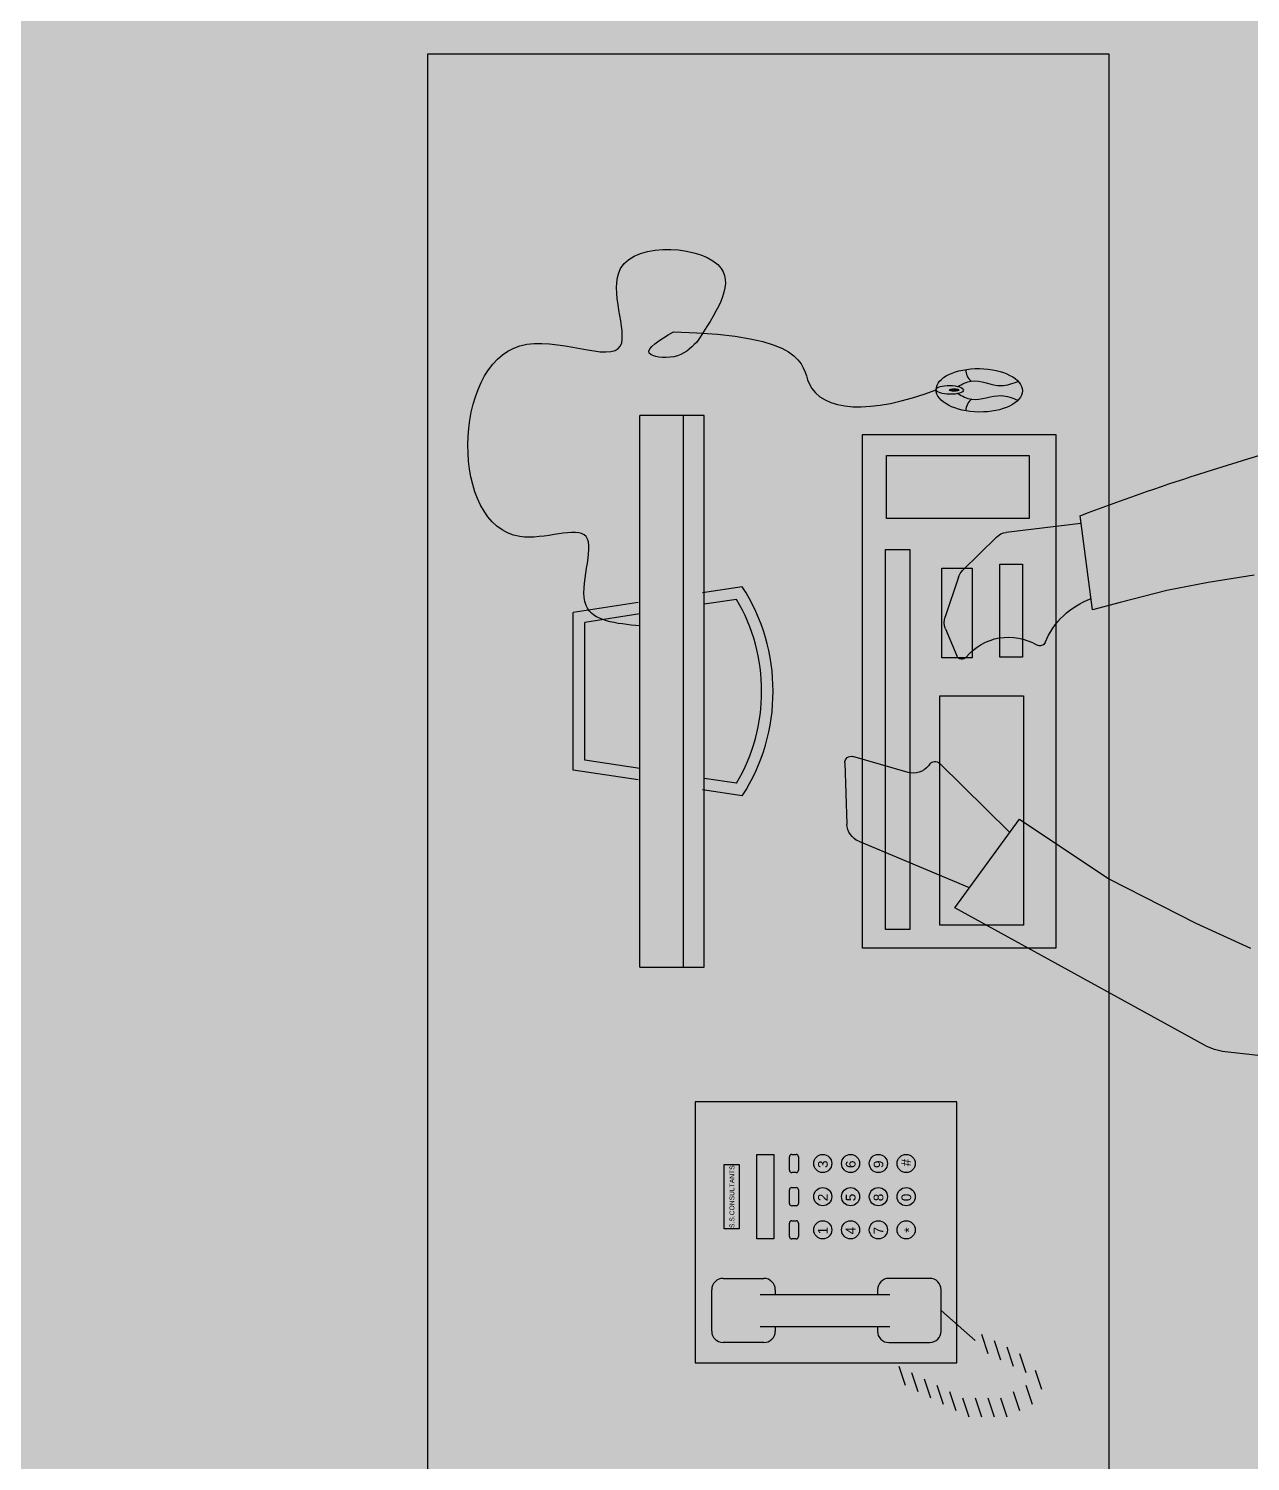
# Model space of a CAD drawing. Extents: x 11034434 to 11724204, y -4674497 to -3911811.
# Drawn here: x 11644448 to 11645525, y -4560064 to -4558802 of the extents above; entities that cross this region are included whole.
import ezdxf

# ---------------------------------------------------------------- set-up
doc = ezdxf.new("R2010")
doc.units = 0
doc.header["$MEASUREMENT"] = 0
doc.layers.get('0').update_dxf_attribs({"color": 251, "linetype": 'CONTINUOUS'})
doc.layers.add('HATCH', color=251, linetype='CONTINUOUS')
doc.styles.add('ARIAL', font='arial.ttf', dxfattribs={"width": 0.75})

msp = doc.modelspace()

# ---------------------------------------------------------------- hatches: boundary and pattern name
h = msp.add_hatch(color=256)
h.dxf.hatch_style = 1
edge = h.paths.add_edge_path()
edge.add_arc((11645287.17292095, -4559101.914318115), 13.2539179130793, 179.2598745010401, 229.4615277712808, ccw=False)
edge.add_ellipse((11645285.76697508, -4559120.074025817), major_axis=(38.00888260555163, -0.5258028167620996), ratio=0.5040939593623253, start_angle=468.5600004424687, end_angle=539.9999999874688)
edge.add_ellipse((11645259.7909501, -4559119.734136734), major_axis=(12.032857611418, -0.1859137336754344), ratio=0.3216880064047317, start_angle=1.1368683772161603e-13, end_angle=179.9999999655409, ccw=False)
edge.add_ellipse((11645259.7909501, -4559119.734136734), major_axis=(12.032857611418, -0.1859137336754344), ratio=0.3216880064047317, start_angle=-180.00000003445928, end_angle=1.1368683772161603e-13, ccw=False)
edge.add_ellipse((11645285.76697508, -4559120.074025817), major_axis=(38.00888260555163, -0.5258028167620996), ratio=0.5040939593623253, start_angle=539.9999999874688, end_angle=612.3013535140204)
edge.add_arc((11645287.19156052, -4559138.357949815), 13.23356822491556, 128.5527937519682, 179.1747702921676, ccw=False)
edge.add_spline(control_points=[(11645278.94393119, -4559128.008846555), (11645287.32972363, -4559129.290154032), (11645301.77602619, -4559121.569297205), (11645315.01630454, -4559126.91341477), (11645319.8810846, -4559128.876965376)], knot_values=[0.4694720371276528, 0.4694720371276528, 0.4694720371276528, 0.4694720371276528, 1.407483953357447, 1.952313826482736, 1.952313826482736, 1.952313826482736, 1.952313826482736], degree=3, periodic=0)
edge.add_ellipse((11645285.76697508, -4559120.074025817), major_axis=(38.00888260555163, -0.5258028167620996), ratio=0.5040939593623253, start_angle=334.2319715225324, end_angle=385.7680285024122)
edge.add_spline(control_points=[(11645320.11153776, -4559112.218121801), (11645315.19744113, -4559114.043137967), (11645301.63171301, -4559119.081230432), (11645287.12577905, -4559110.722356845), (11645278.5584245, -4559111.986894283)], knot_values=[0.4506270724667458, 0.4506270724667458, 0.4506270724667458, 0.4506270724667458, 0.9954569455912964, 1.954670338081569, 1.954670338081569, 1.954670338081569, 1.954670338081569], degree=3, periodic=0)
h = msp.add_hatch(color=256)
h.dxf.hatch_style = 1
edge = h.paths.add_edge_path()
edge.add_ellipse((11645263.64210289, -4559119.917799717), major_axis=(4.098024485273234, -0.02806017541154832), ratio=0.2661020917250116, start_angle=0, end_angle=359.9999999999999)
h = msp.add_hatch(color=256)
h.dxf.hatch_style = 1
h.paths.add_polyline_path([(11644986.78120423, -4559142.352333371), (11644986.78120423, -4559628.352333102), (11645025.27712498, -4559628.352333102), (11645025.27712263, -4559142.352333184)])
h = msp.add_hatch(color=254)
h.dxf.hatch_style = 1
h.set_gradient(color1=(209, 209, 209), color2=(191, 191, 191), one_color=1, tint=0.75, name='INVCYLINDER')
h.paths.add_polyline_path([(11645043.52304573, -4559628.352333102), (11645025.27712498, -4559628.352333102), (11645025.27712263, -4559142.352333184), (11645043.52304573, -4559142.352333097)])
h = msp.add_hatch(color=256)
h.dxf.hatch_style = 1
h.paths.add_polyline_path([(11645203.96464786, -4559177.535881443), (11645203.96464786, -4559233.202704635), (11645329.80591914, -4559233.202704635), (11645329.80591914, -4559177.535881443)], flags=16)
h.paths.add_polyline_path([(11645250.99993561, -4559389.343539493), (11645250.99993561, -4559591.458699955), (11645324.69156317, -4559591.458699955), (11645324.69156317, -4559389.343539493)], flags=0)
h.paths.add_polyline_path([(11645203.24493581, -4559260.35997303), (11645203.2449358, -4559595.260307718), (11645224.66382321, -4559595.260307718), (11645224.66382321, -4559260.35997303)], flags=16)
h.paths.add_polyline_path([(11645182.89706905, -4559159.121813125), (11645182.89706905, -4559611.582853075), (11645353.29525088, -4559611.582853075), (11645353.29525088, -4559159.121813125)])
h.paths.add_polyline_path([(11645252.74124581, -4559276.995363522), (11645279.41071467, -4559276.995363522), (11645279.41071467, -4559355.769245837), (11645252.74124581, -4559355.769245837)], flags=0)
h.paths.add_polyline_path([(11645224.66382321, -4559595.260307718), (11645203.2449358, -4559595.260307718), (11645203.24493581, -4559260.35997303), (11645224.66382321, -4559260.35997303)], flags=0)
h.paths.add_polyline_path([(11645303.9371647, -4559273.303852193), (11645323.75279423, -4559273.303852193), (11645323.75279423, -4559355.355362622), (11645303.9371647, -4559355.355362622)], flags=16)
h.paths.add_polyline_path([(11645203.96464786, -4559233.202704635), (11645203.96464786, -4559177.535881443), (11645329.80591914, -4559177.535881443), (11645329.80591914, -4559233.202704635)], flags=0)
h.paths.add_polyline_path([(11645250.99993561, -4559389.343539493), (11645324.69156317, -4559389.343539493), (11645324.69156317, -4559591.458699955), (11645250.99993561, -4559591.458699955)], flags=16)
h.paths.add_polyline_path([(11645252.74124581, -4559276.995363522), (11645252.74124581, -4559355.769245837), (11645279.41071467, -4559355.769245837), (11645279.41071467, -4559276.995363522)], flags=16)
h = msp.add_hatch(color=254)
h.dxf.hatch_style = 1
h.set_gradient(color1=(209, 209, 209), color2=(191, 191, 191), one_color=1, tint=0.75, name='INVCYLINDER')
h.paths.add_polyline_path([(11645203.96464786, -4559177.535881443), (11645203.96464786, -4559233.202704635), (11645329.80591914, -4559233.202704635), (11645329.80591914, -4559177.535881443)])
h.paths.add_polyline_path([(11645250.99993561, -4559389.343539493), (11645250.99993561, -4559591.458699955), (11645324.69156317, -4559591.458699955), (11645324.69156317, -4559389.343539493)])
h.paths.add_polyline_path([(11645203.24493581, -4559260.35997303), (11645203.2449358, -4559595.260307718), (11645224.66382321, -4559595.260307718), (11645224.66382321, -4559260.35997303)])
h.paths.add_polyline_path([(11645252.74124581, -4559276.995363522), (11645252.74124581, -4559355.769245837), (11645279.41071467, -4559355.769245837), (11645279.41071467, -4559276.995363522)])
h.paths.add_polyline_path([(11645303.9371647, -4559273.303852193), (11645303.9371647, -4559355.355362622), (11645323.75279423, -4559355.355362622), (11645323.75279423, -4559273.303852193)])
h = msp.add_hatch(color=256)
h.dxf.hatch_style = 1
h.paths.add_polyline_path([(11645071.89396648, -4559304.352333099), (11645043.52304573, -4559308.648267619), (11645043.52304573, -4559462.056398582), (11645071.89396648, -4559466.352333102, 0.2729957282770792)])
edge = h.paths.add_edge_path()
edge.add_spline(control_points=[(11644986.78120423, -4559327.740959592), (11644974.98365188, -4559326.61151848), (11644963.18609952, -4559325.482077367), (11644954.12424886, -4559322.185064003)], knot_values=[0, 0, 0, 0, 28.67475405181993, 28.67475405181993, 28.67475405181993, 28.67475405181993], degree=3, periodic=0)
edge.add_line((11644954.12424886, -4559322.185064003), (11644938.16028348, -4559324.602333099))
edge.add_line((11644938.16028348, -4559324.602333099), (11644938.16028348, -4559446.102333101))
edge.add_line((11644938.16028348, -4559446.102333101), (11644986.78120423, -4559453.464529542))
edge.add_line((11644986.78120423, -4559453.464529542), (11644986.78120423, -4559327.740959592))
at = {"layer": 'HATCH', "ltscale": 500}
h = msp.add_hatch(color=251, dxfattribs=at)
h.dxf.hatch_style = 1
h.paths.add_polyline_path([(11633363.99999977, -4566322.999999946), (11633664.00000006, -4566322.999999946), (11633664.00000006, -4567222.999999944), (11633363.99999977, -4567222.999999944)])
h.paths.add_polyline_path([(11676774, -4570187.999999941), (11677673.99999971, -4570187.999999941), (11677673.99999971, -4570487.99999994), (11676774, -4570487.99999994)])
h.paths.add_polyline_path([(11651189.00000004, -4576252.999999931), (11651488.99999974, -4576252.999999931), (11651488.99999974, -4577153.000869563), (11651189.00000004, -4577153.000869563)])
h.paths.add_polyline_path([(11673573.99999971, -4576252.999999931), (11674173.99999971, -4576252.999999931), (11674173.99999971, -4576552.999999931), (11673573.99999971, -4576552.999999931)])
h.paths.add_polyline_path([(11629934.00000007, -4558132.999999955), (11630684.00000007, -4558132.999999955), (11630684.00000007, -4558432.999999956), (11629934.00000007, -4558432.999999956)])
h.paths.add_polyline_path([(11629934.00000007, -4561662.99999995), (11630834.00000007, -4561662.99999995), (11630834.00000007, -4561962.999999952), (11629934.00000007, -4561962.999999952)])
h.paths.add_polyline_path([(11666915.73913033, -4576152.999999933), (11667744.00000002, -4576152.999999933), (11667744.00000002, -4576452.999999931), (11666915.73913033, -4576452.999999931)])
h.paths.add_polyline_path([(11643159.00000005, -4575552.999130301), (11643459.00000005, -4575552.999130301), (11643459.00000005, -4576452.999999931), (11643159.00000005, -4576452.999999931)])
h.paths.add_polyline_path([(11636988.99999976, -4575702.999130301), (11637289.00000006, -4575702.999130301), (11637289.00000006, -4576452.999999931), (11636988.99999976, -4576452.999999931)])
h.paths.add_polyline_path([(11636664.00000006, -4576477.999999931), (11636964.00000006, -4576477.999999931), (11636964.00000006, -4577228.000869563), (11636664.00000006, -4577228.000869563)])
h.paths.add_polyline_path([(11629934.00000007, -4547262.99999997), (11630684.00000007, -4547262.99999997), (11630684.00000007, -4547562.999999971), (11629934.00000007, -4547562.999999971)])
h.paths.add_polyline_path([(11676774, -4547262.999999972), (11677673.9999997, -4547262.999999972), (11677673.9999997, -4547562.99999997), (11676774, -4547562.99999997)])
h.paths.add_polyline_path([(11629834.00000007, -4566322.999999946), (11630133.99999977, -4566322.999999946), (11630133.99999977, -4567222.999999944), (11629834.00000007, -4567222.999999944)])
h.paths.add_polyline_path([(11636664.00000006, -4575702.999130301), (11636964.00000006, -4575702.999130301), (11636964.00000006, -4576452.999999931), (11636664.00000006, -4576452.999999931)])
h.paths.add_polyline_path([(11676673.99999971, -4533532.999999992), (11676974.00000001, -4533532.999999992), (11676974.00000001, -4532554.73913046), (11676673.99999971, -4532554.73913046)])
h.paths.add_polyline_path([(11629934.00000007, -4554532.999999962), (11630684.00000007, -4554532.999999962), (11630684.00000007, -4554832.999999962), (11629934.00000007, -4554832.999999962)])
h.paths.add_polyline_path([(11658389.00000003, -4576252.999999931), (11658689.00000003, -4576252.999999931), (11658689.00000003, -4577153.000869563), (11658389.00000003, -4577153.000869563)])
h.paths.add_polyline_path([(11676774, -4527302.999999999), (11677673.99999971, -4527302.999999999), (11677673.99999971, -4527602.999999998), (11676774, -4527602.999999998)])
h.paths.add_polyline_path([(11676774, -4543662.999999977), (11677673.9999997, -4543662.999999977), (11677673.9999997, -4543962.999999977), (11676774, -4543962.999999977)])
h.paths.add_polyline_path([(11629934.00000007, -4550932.999999965), (11630684.00000007, -4550932.999999965), (11630684.00000007, -4551232.999999966), (11629934.00000007, -4551232.999999966)])
h.paths.add_polyline_path([(11661988.99999973, -4570222.999999939), (11662289.00000003, -4570222.999999939), (11662289.00000003, -4571123.000869571), (11661988.99999973, -4571123.000869571)])
h.paths.add_polyline_path([(11676774, -4550932.999999966), (11677673.99999971, -4550932.999999966), (11677673.99999971, -4551232.999999966), (11676774, -4551232.999999966)])
h.paths.add_polyline_path([(11634979.00000006, -4536532.999999987), (11635278.99999976, -4536532.999999987), (11635278.99999976, -4537133.000869619), (11634979.00000006, -4537133.000869619)])
h.paths.add_polyline_path([(11629934.00000011, -4536532.999999987), (11630834.00000007, -4536532.999999987), (11630834.00000007, -4536832.999999987), (11629934.00000011, -4536832.999999987)])
h.paths.add_polyline_path([(11676774.00000001, -4536532.999999987), (11677573.99999971, -4536532.999999987), (11677573.99999971, -4536832.999999987), (11676774.00000001, -4536832.999999987)])
h.paths.add_polyline_path([(11673573.99999971, -4565262.999999948), (11674272.90005661, -4565262.999999948), (11674272.90005661, -4565562.999999946), (11673573.99999971, -4565562.999999946)])
h.paths.add_polyline_path([(11670744.00000001, -4576152.999999933), (11671572.26086939, -4576152.999999933), (11671572.26086939, -4576452.999999931), (11670744.00000001, -4576452.999999931)])
h.paths.add_polyline_path([(11676774, -4558132.999999957), (11677673.99999971, -4558132.999999957), (11677673.99999971, -4558432.999999956), (11676774, -4558432.999999956)])
h.paths.add_polyline_path([(11634979.00000006, -4532932.999130362), (11635278.99999976, -4532932.999130362), (11635278.99999976, -4533532.99999999), (11634979.00000006, -4533532.99999999)])
h.paths.add_polyline_path([(11635304.00000036, -4532932.999130362), (11635604.00000006, -4532932.999130362), (11635604.00000006, -4533532.99999999), (11635304.00000036, -4533532.99999999)])
h.paths.add_polyline_path([(11631314.00000006, -4532632.99913051), (11631613.99999976, -4532632.99913051), (11631613.99999976, -4533532.999999992), (11631314.00000006, -4533532.999999992)])
h.paths.add_polyline_path([(11676774, -4576152.999999933), (11677673.9999997, -4576152.999999933), (11677673.9999997, -4576452.999999931), (11676774, -4576452.999999931)])
h.paths.add_polyline_path([(11649423.99999975, -4525002.99913052), (11649723.99999945, -4525002.99913052), (11649723.99999945, -4525903.000000002), (11649423.99999975, -4525903.000000002)])
h.paths.add_polyline_path([(11655453.99999973, -4525002.999130519), (11655753.99999943, -4525002.999130519), (11655753.99999943, -4525903), (11655453.99999973, -4525903)])
h.paths.add_polyline_path([(11633363.99999977, -4575702.999130301), (11633664.00000006, -4575702.999130301), (11633664.00000006, -4576452.999999931), (11633363.99999977, -4576452.999999931)])
h.paths.add_polyline_path([(11635304.00000036, -4536532.999999987), (11635604.00000006, -4536532.999999987), (11635604.00000006, -4537133.000869619), (11635304.00000036, -4537133.000869619)])
h.paths.add_polyline_path([(11646124.00000005, -4525002.999130519), (11646423.99999975, -4525002.999130519), (11646423.99999975, -4525903.000000002), (11646124.00000005, -4525903.000000002)])
h.paths.add_polyline_path([(11631314.00000006, -4526752.999130517), (11631613.99999977, -4526752.999130517), (11631613.99999977, -4527502.999999999), (11631314.00000006, -4527502.999999999)])
h.paths.add_polyline_path([(11634979.00000006, -4540132.999999981), (11635278.99999976, -4540132.999999981), (11635278.99999976, -4540733.000869613), (11634979.00000006, -4540733.000869613)])
h.paths.add_polyline_path([(11635304.00000036, -4540733.000869613), (11635604.00000006, -4540733.000869613), (11635604.00000006, -4540132.999999983), (11635304.00000036, -4540132.999999983)])
h.paths.add_polyline_path([(11633363.99999977, -4561212.999999952), (11633664.00000006, -4561212.999999952), (11633664.00000006, -4561962.99999995), (11633363.99999977, -4561962.99999995)])
h.paths.add_polyline_path([(11634979.00000006, -4526752.999130517), (11635278.99999976, -4526752.999130517), (11635278.99999976, -4527502.999999999), (11634979.00000006, -4527502.999999999)])
h.paths.add_polyline_path([(11632913.99913013, -4576477.999999931), (11633664.00000006, -4576477.999999931), (11633664.00000006, -4576777.999999931), (11632913.99913013, -4576777.999999931)])
h.paths.add_polyline_path([(11661988.99999973, -4576252.999999931), (11662289.00000002, -4576252.999999931), (11662289.00000002, -4577153.000869563), (11661988.99999973, -4577153.000869563)])
h.paths.add_polyline_path([(11633363.99999977, -4570222.99999994), (11633664.00000006, -4570222.99999994), (11633664.00000006, -4570973.00086957), (11633363.99999977, -4570973.00086957)])
h.paths.add_polyline_path([(11654789.00000003, -4576252.999999931), (11655089.00000003, -4576252.999999931), (11655089.00000003, -4577153.000869563), (11654789.00000003, -4577153.000869563)])
h.paths.add_polyline_path([(11676774, -4540132.999999983), (11677673.99999971, -4540132.999999983), (11677673.99999971, -4540432.999999982), (11676774, -4540432.999999982)])
h.paths.add_polyline_path([(11629934.00000007, -4543662.999999977), (11630684.00000007, -4543662.999999977), (11630684.00000007, -4543962.999999977), (11629934.00000007, -4543962.999999977)])
h.paths.add_polyline_path([(11670744.00000001, -4576477.999999931), (11671344.00086964, -4576477.999999931), (11671344.00086964, -4576777.999999931), (11670744.00000001, -4576777.999999931)])
h.paths.add_polyline_path([(11629658.99956525, -4576477.999999931), (11630409.00043458, -4576477.999999931), (11630409.00043458, -4576777.999999931), (11629658.99956525, -4576777.999999931)])
h.paths.add_polyline_path([(11667143.99913009, -4576477.999999931), (11667744.00000002, -4576477.999999931), (11667744.00000002, -4576777.999999931), (11667143.99913009, -4576777.999999931)])
h.paths.add_polyline_path([(11630834.00000007, -4540132.999999981), (11629934.00000041, -4540132.999999981), (11629934.00000041, -4540432.999999981), (11630834.00000007, -4540432.999999981)])
h.paths.add_polyline_path([(11643159.00000005, -4570222.999999939), (11643459.00000005, -4570222.999999939), (11643459.00000005, -4571123.00086957), (11643159.00000005, -4571123.00086957)])
h.paths.add_polyline_path([(11647589.00000004, -4576252.999999931), (11647889.00000004, -4576252.999999931), (11647889.00000004, -4577153.000869563), (11647589.00000004, -4577153.000869563)])
h.paths.add_polyline_path([(11667443.99999972, -4570222.999999941), (11667744.00000002, -4570222.999999941), (11667744.00000002, -4571123.000869571), (11667443.99999972, -4571123.000869571)])
h.paths.add_polyline_path([(11676774, -4561662.999999952), (11677673.9999997, -4561662.999999952), (11677673.9999997, -4561962.999999952), (11676774, -4561962.999999952)])
h.paths.add_polyline_path([(11676774, -4566922.999999945), (11677752.26086939, -4566922.999999945), (11677752.26086939, -4567222.999999944), (11676774, -4567222.999999944)])
h.paths.add_polyline_path([(11637734.00000006, -4526602.999130368), (11638034.00000006, -4526602.999130368), (11638034.00000006, -4527502.999999999), (11637734.00000006, -4527502.999999999)])
edge = h.paths.add_edge_path()
edge.add_line((11658238.99999973, -4526602.999130512), (11658238.99999973, -4527502.999999998))
edge.add_line((11670744.00000001, -4567222.999999944), (11671722.26086969, -4567222.999999944))
edge.add_line((11636664.00000006, -4561212.999999952), (11636664.00000006, -4561962.999999952))
edge.add_line((11658539.00000003, -4533532.99999999), (11658539.00000003, -4532632.99913051))
edge.add_line((11636964.00000006, -4570973.00086957), (11636964.00000006, -4570222.99999994))
edge.add_line((11636988.99999976, -4570222.99999994), (11636988.99999976, -4570973.00086957))
h.paths.add_polyline_path([(11655454.00000003, -4566922.999999944), (11656354.00086936, -4566922.999999944), (11656354.00086936, -4567222.999999944), (11655454.00000003, -4567222.999999944)], flags=17)
h.paths.add_polyline_path([(11640093.99999976, -4566322.999999946), (11640394.00000005, -4566322.999999946), (11640394.00000005, -4567222.99999975), (11640093.99999976, -4567222.99999975)], flags=17)
h.paths.add_polyline_path([(11636988.99999976, -4566472.999999945), (11637289.00000006, -4566472.999999945), (11637289.00000006, -4567222.999999944), (11636988.99999976, -4567222.999999944)], flags=17)
h.paths.add_polyline_path([(11636988.99999976, -4570222.99999994), (11637289.00000006, -4570222.99999994), (11637289.00000006, -4570973.00086957), (11636988.99999976, -4570973.00086957)], flags=17)
h.paths.add_polyline_path([(11645445.73913037, -4566922.999999945), (11646423.99999975, -4566922.999999945), (11646423.99999975, -4567222.999999944), (11645445.73913037, -4567222.999999944)], flags=17)
h.paths.add_polyline_path([(11647249.86956535, -4570222.99999994), (11648228.13043474, -4570222.99999994), (11648228.13043474, -4570522.99999994), (11647249.86956535, -4570522.99999994)], flags=17)
h.paths.add_polyline_path([(11660813.99913069, -4566922.999999945), (11661714.00000003, -4566922.999999945), (11661714.00000003, -4567222.999999944), (11660813.99913069, -4567222.999999944)], flags=17)
h.paths.add_polyline_path([(11649423.99999974, -4566922.999999944), (11650402.26086942, -4566922.999999944), (11650402.26086942, -4567222.999999944), (11649423.99999974, -4567222.999999944)], flags=17)
h.paths.add_polyline_path([(11666843.99913039, -4566922.999999945), (11667744.00000002, -4566922.999999945), (11667744.00000002, -4567222.999999944), (11666843.99913039, -4567222.999999944)], flags=17)
h.paths.add_polyline_path([(11636664.00000006, -4566472.999999945), (11636964.00000006, -4566472.999999945), (11636964.00000006, -4567222.999999944), (11636664.00000006, -4567222.999999944)], flags=17)
h.paths.add_polyline_path([(11636664.00000006, -4570222.99999994), (11636964.00000006, -4570222.99999994), (11636964.00000006, -4570973.00086957), (11636664.00000006, -4570973.00086957)], flags=17)
h.paths.add_polyline_path([(11660813.99913069, -4540132.999999983), (11661714.00000003, -4540132.999999983), (11661714.00000003, -4540432.999999981), (11660813.99913069, -4540432.999999981)], flags=17)
h.paths.add_polyline_path([(11655454.00000003, -4532932.999130362), (11655754.00000003, -4532932.999130362), (11655754.00000003, -4533532.99999999), (11655454.00000003, -4533532.99999999)], flags=16)
h.paths.add_polyline_path([(11655454.00000003, -4547262.999999972), (11656354.00086937, -4547262.999999972), (11656354.00086937, -4547562.999999971), (11655454.00000003, -4547562.999999971)], flags=17)
h.paths.add_polyline_path([(11652224.00000004, -4531072.999999994), (11652824.00086967, -4531072.999999994), (11652824.00086967, -4531372.999999994), (11652224.00000004, -4531372.999999994)], flags=17)
h.paths.add_polyline_path([(11652224.00000004, -4533232.99999999), (11652824.00086967, -4533232.99999999), (11652824.00086967, -4533532.99999999), (11652224.00000004, -4533532.99999999)], flags=16)
h.paths.add_polyline_path([(11660813.99913069, -4561662.999999952), (11661714.00000003, -4561662.999999952), (11661714.00000003, -4561962.99999995), (11660813.99913069, -4561962.99999995)], flags=17)
h.paths.add_polyline_path([(11636664.00000006, -4561212.999999952), (11636964.00000006, -4561212.999999952), (11636964.00000006, -4561962.999999952), (11636664.00000006, -4561962.999999952)], flags=17)
h.paths.add_polyline_path([(11646423.99999976, -4551232.99999999), (11645523.99913042, -4551232.99999999), (11645523.99913042, -4550932.999999967), (11646423.99999976, -4550932.999999967)], flags=17)
h.paths.add_polyline_path([(11639493.99913042, -4558132.999999957), (11640394.00000005, -4558132.999999957), (11640394.00000005, -4558432.999999956), (11639493.99913042, -4558432.999999956)], flags=17)
h.paths.add_polyline_path([(11646124.00000005, -4561362.999999953), (11646423.99999975, -4561362.999999953), (11646423.99999975, -4562262.999999952), (11646124.00000005, -4562262.999999952)], flags=17)
h.paths.add_polyline_path([(11639493.99913042, -4561662.999999952), (11640394.00000005, -4561662.999999952), (11640394.00000005, -4561962.999999952), (11639493.99913042, -4561962.999999952)], flags=17)
h.paths.add_polyline_path([(11655454.00000003, -4558132.999999957), (11656354.00086936, -4558132.999999957), (11656354.00086936, -4558432.999999956), (11655454.00000003, -4558432.999999956)], flags=17)
h.paths.add_polyline_path([(11636988.99999976, -4561212.999999952), (11637289.00000006, -4561212.999999952), (11637289.00000006, -4561962.999999952), (11636988.99999976, -4561962.999999952)], flags=17)
h.paths.add_polyline_path([(11639493.99913042, -4554532.999999962), (11640394.00000005, -4554532.999999962), (11640394.00000005, -4554832.999999962), (11639493.99913042, -4554832.999999962)], flags=17)
h.paths.add_polyline_path([(11660813.9991307, -4543662.999999977), (11661714.00000003, -4543662.999999977), (11661714.00000003, -4543962.999999977), (11660813.9991307, -4543962.999999977)], flags=17)
h.paths.add_polyline_path([(11660813.99913069, -4554532.999999962), (11661714.00000003, -4554532.999999962), (11661714.00000003, -4554832.999999962), (11660813.99913069, -4554832.999999962)], flags=17)
h.paths.add_polyline_path([(11660813.99913069, -4550932.999999966), (11661714.00000003, -4550932.999999966), (11661714.00000003, -4551232.999999966), (11660813.99913069, -4551232.999999966)], flags=17)
h.paths.add_polyline_path([(11664314.00000002, -4565262.999999948), (11664914.00000002, -4565262.999999948), (11664914.00000002, -4565562.999999948), (11664314.00000002, -4565562.999999948)], flags=17)
h.paths.add_polyline_path([(11670744.00000001, -4547262.999999972), (11671644.00086935, -4547262.999999972), (11671644.00086935, -4547562.999999971), (11670744.00000001, -4547562.999999971)], flags=17)
h.paths.add_polyline_path([(11666843.99913039, -4547262.999999972), (11667744.00000002, -4547262.999999972), (11667744.00000002, -4547562.999999971), (11666843.99913039, -4547562.999999971)], flags=17)
h.paths.add_polyline_path([(11649423.99999975, -4554232.999999962), (11649724.00000004, -4554232.999999962), (11649724.00000004, -4555132.99999996), (11649423.99999975, -4555132.99999996)], flags=17)
h.paths.add_polyline_path([(11655454.00000003, -4554532.999999962), (11656354.00086937, -4554532.999999962), (11656354.00086937, -4554832.999999962), (11655454.00000003, -4554832.999999962)], flags=17)
h.paths.add_polyline_path([(11670744.00000001, -4566922.999999945), (11671722.26086969, -4566922.999999945), (11671722.26086969, -4567222.999999944), (11670744.00000001, -4567222.999999944)], flags=17)
h.paths.add_polyline_path([(11646124.00000005, -4554232.999999962), (11646423.99999975, -4554232.999999962), (11646423.99999975, -4555132.99999996), (11646124.00000005, -4555132.99999996)], flags=17)
h.paths.add_polyline_path([(11667443.99999972, -4554232.999999962), (11667744.00000002, -4554232.999999962), (11667744.00000002, -4555132.999999962), (11667443.99999972, -4555132.999999962)], flags=17)
h.paths.add_polyline_path([(11649423.99999974, -4547262.999999971), (11650324.00086967, -4547262.999999971), (11650324.00086967, -4547562.999999972), (11649423.99999974, -4547562.999999972)], flags=17)
h.paths.add_polyline_path([(11662541.50000002, -4533232.999999992), (11663441.50000002, -4533232.999999992), (11663441.50000002, -4533532.99999999), (11662541.50000002, -4533532.99999999)], flags=17)
h.paths.add_polyline_path([(11666843.99999972, -4533232.999999992), (11667744.00000002, -4533232.999999992), (11667744.00000002, -4533532.99999999), (11666843.99999972, -4533532.99999999)], flags=17)
h.paths.add_polyline_path([(11670744.00000001, -4533232.999999992), (11671644.00000001, -4533232.999999992), (11671644.00000001, -4533532.999999996), (11670744.00000001, -4533532.999999996)], flags=17)
h.paths.add_polyline_path([(11655454.00000003, -4550932.999999966), (11656354.00086937, -4550932.999999966), (11656354.00086937, -4551232.999999966), (11655454.00000003, -4551232.999999966)], flags=17)
h.paths.add_polyline_path([(11649423.99999974, -4550932.999999965), (11650324.00086967, -4550932.999999965), (11650324.00086967, -4551232.999999966), (11649423.99999974, -4551232.999999966)], flags=17)
h.paths.add_polyline_path([(11642994.00000005, -4565262.999999946), (11643593.99999975, -4565262.999999946), (11643593.99999975, -4565562.999999946), (11642994.00000005, -4565562.999999946)], flags=17)
h.paths.add_polyline_path([(11655453.99999973, -4540132.999999983), (11656354.00086937, -4540132.999999983), (11656354.00086937, -4540432.999999981), (11655453.99999973, -4540432.999999981)], flags=17)
h.paths.add_polyline_path([(11639493.99913042, -4550932.999999966), (11640394.00000005, -4550932.999999966), (11640394.00000005, -4551232.999999966), (11639493.99913042, -4551232.999999966)], flags=17)
h.paths.add_polyline_path([(11670744.00000001, -4550932.999999966), (11671644.00086935, -4550932.999999966), (11671644.00086935, -4551232.999999966), (11670744.00000001, -4551232.999999966)], flags=17)
h.paths.add_polyline_path([(11666843.99913039, -4550932.999999966), (11667744.00000002, -4550932.999999966), (11667744.00000002, -4551232.999999966), (11666843.99913039, -4551232.999999966)], flags=17)
h.paths.add_polyline_path([(11670744.00000001, -4554232.999999962), (11671044.00000001, -4554232.999999962), (11671044.00000001, -4555132.999999962), (11670744.00000001, -4555132.999999962)], flags=17)
h.paths.add_polyline_path([(11649423.99999974, -4557833.000020843), (11649724.00000004, -4557833.000020843), (11649724.00000004, -4558732.999999955), (11649423.99999974, -4558732.999999955)], flags=17)
h.paths.add_polyline_path([(11670744.00000002, -4561362.999999953), (11671044.00000001, -4561362.999999953), (11671044.00000001, -4562262.999999952), (11670744.00000002, -4562262.999999952)], flags=17)
h.paths.add_polyline_path([(11655454.00000003, -4543662.999999977), (11656354.00086937, -4543662.999999977), (11656354.00086937, -4543962.999999977), (11655454.00000003, -4543962.999999977)], flags=17)
h.paths.add_polyline_path([(11667443.99999972, -4543362.999999977), (11667744.00000002, -4543362.999999977), (11667744.00000002, -4544262.999999977), (11667443.99999972, -4544262.999999977)], flags=17)
h.paths.add_polyline_path([(11670744.00000001, -4543362.999999977), (11671044.00000001, -4543362.999999977), (11671044.00000001, -4544262.999999977), (11670744.00000001, -4544262.999999977)], flags=17)
h.paths.add_polyline_path([(11645523.99913042, -4547262.999999972), (11646423.99999975, -4547262.999999972), (11646423.99999975, -4547562.999999971), (11645523.99913042, -4547562.999999971)], flags=17)
h.paths.add_polyline_path([(11660618.69559775, -4547262.801310254), (11661714.00000003, -4547262.999999972), (11661714.00000003, -4547562.999999973), (11660618.69559775, -4547562.801310255)], flags=17)
h.paths.add_polyline_path([(11639493.99913042, -4547262.999999972), (11640394.00000005, -4547262.999999972), (11640394.00000005, -4547562.999999971), (11639493.99913042, -4547562.999999971)], flags=17)
h.paths.add_polyline_path([(11654449.86956534, -4570222.999999939), (11655428.13043443, -4570222.999999939), (11655428.13043443, -4570522.99999994), (11654449.86956534, -4570522.99999994)], flags=17)
h.paths.add_polyline_path([(11646124.00000005, -4557832.999999957), (11646423.99999975, -4557832.999999957), (11646423.99999975, -4558732.999999955), (11646124.00000005, -4558732.999999955)], flags=17)
h.paths.add_polyline_path([(11641979.00000005, -4527502.999999999), (11642278.99999976, -4527502.999999999), (11642278.99999976, -4526702.999130368), (11641979.00000005, -4526702.999130368)], flags=17)
h.paths.add_polyline_path([(11670744.00000001, -4539832.999999981), (11671044.00000001, -4539832.999999981), (11671044.00000001, -4540732.999999981), (11670744.00000001, -4540732.999999981)], flags=17)
h.paths.add_polyline_path([(11646124.00000005, -4530472.999130512), (11646423.99999975, -4530472.999130512), (11646423.99999975, -4531372.999999994), (11646124.00000005, -4531372.999999994)], flags=17)
h.paths.add_polyline_path([(11660813.99913069, -4536532.999999987), (11661714.00000003, -4536532.999999987), (11661714.00000003, -4536832.999999987), (11660813.99913069, -4536832.999999987)], flags=17)
h.paths.add_polyline_path([(11655454.00000003, -4530472.999130512), (11655753.99999973, -4530472.999130512), (11655753.99999973, -4531372.999999994), (11655454.00000003, -4531372.999999994)], flags=17)
h.paths.add_polyline_path([(11641979.00000005, -4532632.99913051), (11642278.99999975, -4532632.99913051), (11642278.99999975, -4533532.99999999), (11641979.00000005, -4533532.99999999)], flags=17)
h.paths.add_polyline_path([(11658239.00000003, -4532632.99913051), (11658538.99999973, -4532632.99913051), (11658538.99999944, -4533533.000000017), (11658238.99999974, -4533533.000000017)], flags=16)
h.paths.add_polyline_path([(11639493.99913042, -4536532.999999987), (11640394.00000005, -4536532.999999987), (11640394.00000005, -4536832.999999987), (11639493.99913042, -4536832.999999987)], flags=17)
h.paths.add_polyline_path([(11649423.99999975, -4536532.999999987), (11650069.00000004, -4536532.999999987), (11650069.00000004, -4536832.999999987), (11649423.99999975, -4536832.999999987)], flags=17)
h.paths.add_polyline_path([(11637734.00000006, -4532632.99913051), (11638033.99999976, -4532632.99913051), (11638033.99999976, -4533532.999999992), (11637734.00000006, -4533532.999999992)], flags=17)
h.paths.add_polyline_path([(11667443.99999972, -4526602.999130517), (11667743.99999942, -4526602.999130517), (11667743.99999942, -4527502.999999998), (11667443.99999972, -4527502.999999998)], flags=17)
h.paths.add_polyline_path([(11646124.00000005, -4532632.99913051), (11646423.99999975, -4532632.99913051), (11646423.99999975, -4533532.99999999), (11646124.00000005, -4533532.99999999)], flags=17)
h.paths.add_polyline_path([(11662841.49999973, -4526602.999130517), (11663141.49999943, -4526602.999130517), (11663141.49999943, -4527502.999999998), (11662841.49999973, -4527502.999999998)], flags=17)
h.paths.add_polyline_path([(11670744.00000001, -4536532.999999987), (11671644.00086935, -4536532.999999987), (11671644.00086935, -4536832.999999987), (11670744.00000001, -4536832.999999987)], flags=17)
h.paths.add_polyline_path([(11646124.00000005, -4543362.999999977), (11646423.99999975, -4543362.999999977), (11646423.99999975, -4544262.999999977), (11646124.00000005, -4544262.999999977)], flags=17)
h.paths.add_polyline_path([(11639493.99913042, -4540132.999999981), (11640394.00000005, -4540132.999999981), (11640394.00000005, -4540432.999999981), (11639493.99913042, -4540432.999999981)], flags=17)
h.paths.add_polyline_path([(11658238.99999973, -4526602.999130512), (11658538.99999943, -4526602.999130512), (11658538.99999943, -4527502.999999994), (11658238.99999973, -4527502.999999994)], flags=17)
h.paths.add_polyline_path([(11666843.99913038, -4536532.999999987), (11667744.00000003, -4536532.999999987), (11667744.00000005, -4536832.999999987), (11666843.99913039, -4536832.999999987)], flags=17)
h.paths.add_polyline_path([(11670744.00000002, -4526602.999130517), (11671043.99999972, -4526602.999130517), (11671043.99999972, -4527502.999999998), (11670744.00000002, -4527502.999999998)], flags=17)
h.paths.add_polyline_path([(11658049.86956504, -4570222.99999994), (11659028.13043472, -4570222.99999994), (11659028.13043472, -4570522.99999994), (11658049.86956504, -4570522.99999994)], flags=17)
h.paths.add_polyline_path([(11655454.00000003, -4536532.999999987), (11656354.00086937, -4536532.999999987), (11656354.00086937, -4536832.999999987), (11655454.00000003, -4536832.999999987)], flags=17)
h.paths.add_polyline_path([(11655453.99999973, -4561662.999999952), (11656354.00086936, -4561662.999999952), (11656354.00086936, -4561962.999999952), (11655453.99999973, -4561962.999999952)], flags=17)
h.paths.add_polyline_path([(11649423.99999975, -4539832.999999981), (11649724.00000004, -4539832.999999981), (11649724.00000004, -4540732.999999981), (11649423.99999975, -4540732.999999981)], flags=17)
h.paths.add_polyline_path([(11660813.99913069, -4558132.999999957), (11661714.00000003, -4558132.999999957), (11661714.00000003, -4558432.999999956), (11660813.99913069, -4558432.999999956)], flags=17)
h.paths.add_polyline_path([(11646124.00000005, -4540732.999999981), (11646423.99999974, -4540732.999999981), (11646423.99999974, -4539835.425380757), (11646124.00000005, -4539835.425380757)], flags=17)
h.paths.add_polyline_path([(11667443.99999972, -4557832.999999957), (11667744.00000002, -4557832.999999957), (11667744.00000002, -4558732.999999955), (11667443.99999972, -4558732.999999955)], flags=17)
h.paths.add_polyline_path([(11649423.99999975, -4561362.999999953), (11649724.00000004, -4561362.999999953), (11649724.00000004, -4562262.999999952), (11649423.99999975, -4562262.999999952)], flags=17)
h.paths.add_polyline_path([(11670744.00000001, -4557832.999999957), (11671044.00000001, -4557832.999999957), (11671044.00000001, -4558732.999999955), (11670744.00000001, -4558732.999999955)], flags=17)
h.paths.add_polyline_path([(11645445.73913037, -4536532.999999987), (11646423.99999975, -4536532.999999987), (11646423.99999975, -4536832.999999987), (11645445.73913037, -4536832.999999987)], flags=17)
h.paths.add_polyline_path([(11667443.99999972, -4561362.999999952), (11667744.00000002, -4561362.999999952), (11667744.00000002, -4562262.999999952), (11667443.99999972, -4562262.999999952)], flags=17)
h.paths.add_polyline_path([(11649423.99999975, -4543362.999999977), (11649724.00000004, -4543362.999999977), (11649724.00000004, -4544262.999999977), (11649423.99999975, -4544262.999999977)], flags=17)
h.paths.add_polyline_path([(11639493.99913042, -4543662.999999977), (11640393.99999976, -4543662.999999977), (11640393.99999976, -4543962.999999977), (11639493.99913042, -4543962.999999977)], flags=17)
h.paths.add_polyline_path([(11667443.99999972, -4539832.999999981), (11667744.00000002, -4539832.999999981), (11667744.00000002, -4540732.999999981), (11667443.99999972, -4540732.999999981)], flags=17)
h.paths.add_polyline_path([(11671044.00000001, -4570280.155522471), (11670744.00000001, -4570280.155593115), (11670744.00000001, -4571201.260869471), (11671044.00000001, -4571201.260869471)])

# ---------------------------------------------------------------- linework, layer by layer
at = {"lineweight": 25, "ltscale": 500}
for p, q in [((11644799.82157739, -4561123.676223356, 0.0013075880851829), (11644799.82157739, -4558823.817804197, 0.0013075880851829)), ((11644799.82157739, -4558823.817804197, 0.0013075880851829), (11645399.82157739, -4558823.817804197, 0.0013075880851829)), ((11645399.82157739, -4558823.817804197, 0.0013075880851829), (11645399.82157739, -4561123.676223356, 0.0013075880851829))]:
    msp.add_line(p, q, dxfattribs=at)
at = {"lineweight": 25}
for p, q in [((11644986.78120423, -4559628.352333102, 0.0026151761703659), (11644986.78120423, -4559142.352333097, 0.0026151761703659)), ((11645043.52304573, -4559142.352333097, 0.0026151761703659), (11644986.78120423, -4559142.352333371, 0.0026151761703659)), ((11645025.27712498, -4559628.352333102, 0.0026151761703659), (11645025.27712263, -4559142.352333235, 0.0026151761703659)), ((11645043.52304573, -4559628.352333102, 0.0026151761703659), (11645043.52304573, -4559142.352333097, 0.0026151761703659)), ((11645182.89706905, -4559611.582853075, 0.0026151761703659), (11645182.89706905, -4559159.121813125, 0.0026151761703659)), ((11645182.89706905, -4559159.121813125, 0.0026151761703659), (11645353.29525088, -4559159.121813125, 0.0026151761703659)), ((11645353.29525088, -4559159.121813125, 0.0026151761703659), (11645353.29525088, -4559611.582853075, 0.0026151761703659)), ((11645203.96464786, -4559233.202704635, 0.0026151761703659), (11645203.96464786, -4559177.535881443, 0.0026151761703659)), ((11645203.96464786, -4559177.535881443, 0.0026151761703659), (11645329.80591914, -4559177.535881443, 0.0026151761703659)), ((11645329.80591914, -4559177.535881443, 0.0026151761703659), (11645329.80591914, -4559233.202704635, 0.0026151761703659)), ((11645385.65834564, -4559313.46130681, 0.0026151761703659), (11645374.63077833, -4559230.678512236, 0.0026151761703659)), ((11645329.80591914, -4559233.202704635, 0.0026151761703659), (11645203.96464786, -4559233.202704635, 0.0026151761703659)), ((11645375.38663076, -4559237.394690422, 0.0026151761703659), (11645309.45875205, -4559245.374591663, 0.0026151761703659)), ((11645300.8511006, -4559249.537167855, 0.0026151761703659), (11645271.07445375, -4559279.018446583, 0.0026151761703659)), ((11645203.2449358, -4559595.260307718, 0.0026151761703659), (11645203.24493581, -4559260.35997303, 0.0026151761703659)), ((11645203.24493581, -4559260.35997303, 0.0026151761703659), (11645224.66382321, -4559260.35997303, 0.0026151761703659)), ((11645224.66382321, -4559260.35997303, 0.0026151761703659), (11645224.66382321, -4559595.260307718, 0.0026151761703659)), ((11645252.74124581, -4559355.769245837, 0.0026151761703659), (11645252.74124581, -4559276.995363522, 0.0026151761703659)), ((11645252.74124581, -4559276.995363522, 0.0026151761703659), (11645279.41071467, -4559276.995363522, 0.0026151761703659)), ((11645279.41071467, -4559276.995363522, 0.0026151761703659), (11645279.41071467, -4559355.769245837, 0.0026151761703659)), ((11645303.9371647, -4559355.355362622, 0.0026151761703659), (11645303.9371647, -4559273.303852193, 0.0026151761703659)), ((11645303.9371647, -4559273.303852193, 0.0026151761703659), (11645323.75279423, -4559273.303852193, 0.0026151761703659)), ((11645323.75279423, -4559273.303852193, 0.0026151761703659), (11645323.75279423, -4559355.355362622, 0.0026151761703659)), ((11645076.99012413, -4559293.340255376, 0.0026151761703659), (11645042.0071941, -4559298.6373826, 0.0026151761703659)), ((11645267.47719639, -4559284.780448765, 0.0026151761703659), (11645255.6301299, -4559319.845484339, 0.0026151761703659)), ((11645487.37862279, -4559289.433451466, 0.0026151761703659), (11645451.16979424, -4559296.504374869, 0.0026151761703659)), ((11645527.84612804, -4559283.0756664, 0.0026151761703659), (11645487.37862279, -4559289.433451466, 0.0026151761703659)), ((11644985.2653526, -4559307.22925164, 0.0026151761703659), (11644928.03528348, -4559315.89504827, 0.0026151761703659)), ((11645071.89396647, -4559304.352333099, 0.0026151761703659), (11645043.52304573, -4559308.648267619, 0.0026151761703659)), ((11645409.98915066, -4559307.120836632, 0.0026151761703659), (11645385.65834564, -4559313.46130681, 0.0026151761703659)), ((11645451.16979424, -4559296.504374869, 0.0026151761703659), (11645409.98915066, -4559307.120836632, 0.0026151761703659)), ((11644928.03528348, -4559454.809617929, 0.0026151761703659), (11644928.03528348, -4559315.89504827, 0.0026151761703659)), ((11644986.78120423, -4559317.240136655, 0.0026151761703659), (11644938.16028348, -4559324.602333099, 0.0026151761703659)), ((11644938.16028348, -4559446.102333101, 0.0026151761703659), (11644938.16028348, -4559324.602333099, 0.0026151761703659)), ((11645255.97689929, -4559330.213922594, 0.0026151761703659), (11645265.8612171, -4559354.077839455, 0.0026151761703659)), ((11645279.41071467, -4559355.769245837, 0.0026151761703659), (11645252.74124581, -4559355.769245837, 0.0026151761703659)), ((11645323.75279423, -4559355.355362622, 0.0026151761703659), (11645303.9371647, -4559355.355362622, 0.0026151761703659)), ((11645250.99993561, -4559591.458699955, 0.0026151761703659), (11645250.99993561, -4559389.343539493, 0.0026151761703659)), ((11645250.99993561, -4559389.343539493, 0.0026151761703659), (11645324.69156317, -4559389.343539493, 0.0026151761703659)), ((11645324.69156317, -4559389.343539493, 0.0026151761703659), (11645324.69156317, -4559591.458699955, 0.0026151761703659)), ((11644986.78120423, -4559453.464529542, 0.0026151761703659), (11644938.16028348, -4559446.102333101, 0.0026151761703659)), ((11645223.00813616, -4559456.77794892, 0.0026151761703659), (11645174.51783298, -4559442.822937259, 0.0026151761703659)), ((11644985.2653526, -4559463.475414561, 0.0026151761703659), (11644928.03528348, -4559454.809617929, 0.0026151761703659)), ((11645167.28894974, -4559448.46797622, 0.0026151761703659), (11645169.19992677, -4559502.438491475, 0.0026151761703659)), ((11645242.35698781, -4559449.323807729, 0.0026151761703659), (11645241.03604301, -4559450.992728963, 0.0026151761703659)), ((11645312.45271936, -4559509.365337053, 0.0026151761703659), (11645250.76880941, -4559448.797415463, 0.0026151761703659)), ((11645071.89396647, -4559466.352333101, 0.0026151761703659), (11645043.52304573, -4559462.056398582, 0.0026151761703659)), ((11645076.99012413, -4559477.364410823, 0.0026151761703659), (11645042.0071941, -4559472.067283601, 0.0026151761703659)), ((11645264.25931824, -4559576.049993597, 0.0026151761703659), (11645321.10885188, -4559498.007843017, 0.0026151761703659)), ((11645321.10885188, -4559498.007843017, 0.0026151761703659), (11645399.86414073, -4559550.598700009, 0.0026151761703659)), ((11645179.61299367, -4559517.511306077, 0.0026151761703659), (11645276.89894384, -4559558.307673065, 0.0026151761703659)), ((11645399.86414073, -4559550.598700009, 0.0026151761703659), (11645476.50016789, -4559589.700388573, 0.0026151761703659)), ((11645484.2600961, -4559697.202004337, 0.0026151761703659), (11645264.25931824, -4559576.049993597, 0.0026151761703659)), ((11645224.66382321, -4559595.260307718, 0.0026151761703659), (11645203.2449358, -4559595.260307718, 0.0026151761703659)), ((11645324.69156317, -4559591.458699955, 0.0026151761703659), (11645250.99993561, -4559591.458699955, 0.0026151761703659)), ((11645476.50016789, -4559589.700388573, 0.0026151761703659), (11645524.60746158, -4559611.561006349, 0.0026151761703659)), ((11645353.29525088, -4559611.582853075, 0.0026151761703659), (11645182.89706905, -4559611.582853075, 0.0026151761703659)), ((11644986.78120423, -4559628.352333102, 0.0026151761703659), (11645043.52304573, -4559628.352333102, 0.0026151761703659)), ((11645690.34745221, -4559724.619365105, 0.0026151761703659), (11645502.35957574, -4559702.97961652, 0.0026151761703659)), ((11645035.55022203, -4559747.17668434, 0.0013075880851829), (11645035.55022203, -4559977.17668434, 0.0013075880851829)), ((11645265.89634028, -4559747.17668434, 0.0013075880851829), (11645035.55022203, -4559747.17668434, 0.0013075880851829)), ((11645265.89634028, -4559977.17668434, 0.0013075880851829), (11645265.89634028, -4559747.17668434, 0.0013075880851829)), ((11645089.81973859, -4559867.876589285, 0.002615176155814), (11645089.81973859, -4559793.39389094, 0.002615176155814)), ((11645089.81973859, -4559793.39389094, 0.002615176155814), (11645104.81973859, -4559793.39389094, 0.002615176155814)), ((11645104.81973859, -4559793.39389094, 0.002615176155814), (11645104.81973859, -4559867.876589285, 0.002615176155814)), ((11645118.50282324, -4559807.39389094, 0.0013075880851829), (11645118.50282324, -4559795.39389094, 0.0013075880851829)), ((11645120.50282324, -4559793.39389094, 0.0013075880851829), (11645124.50282324, -4559793.39389094, 0.0013075880851829)), ((11645126.50282324, -4559795.39389094, 0.0013075880851829), (11645126.50282324, -4559807.39389094, 0.0013075880851829)), ((11645061.14175945, -4559859.103943586, 0.002615176155814), (11645061.14175945, -4559802.166536637, 0.002615176155814)), ((11645061.14175945, -4559802.166536637, 0.002615176155814), (11645074.28116106, -4559802.166536637, 0.002615176155814)), ((11645074.28116106, -4559802.166536637, 0.002615176155814), (11645074.28116106, -4559859.103943586, 0.002615176155814)), ((11645124.50282324, -4559809.39389094, 0.0013075880851829), (11645120.50282324, -4559809.39389094, 0.0013075880851829)), ((11645118.50282324, -4559836.635240112, 0.0013075880851829), (11645118.50282324, -4559824.635240112, 0.0013075880851829)), ((11645120.50282324, -4559822.635240112, 0.0013075880851829), (11645124.50282324, -4559822.635240112, 0.0013075880851829)), ((11645126.50282324, -4559824.635240112, 0.0013075880851829), (11645126.50282324, -4559836.635240112, 0.0013075880851829)), ((11645124.50282324, -4559838.635240112, 0.0013075880851829), (11645120.50282324, -4559838.635240112, 0.0013075880851829)), ((11645074.28116106, -4559859.103943586, 0.002615176155814), (11645061.14175945, -4559859.103943586, 0.002615176155814)), ((11645118.50282324, -4559865.876589285, 0.0013075880851829), (11645118.50282324, -4559853.876589285, 0.0013075880851829)), ((11645120.50282324, -4559851.876589285, 0.0013075880851829), (11645124.50282324, -4559851.876589285, 0.0013075880851829)), ((11645126.50282324, -4559853.876589285, 0.0013075880851829), (11645126.50282324, -4559865.876589285, 0.0013075880851829)), ((11645104.81973859, -4559867.876589285, 0.002615176155814), (11645089.81973859, -4559867.876589285, 0.002615176155814)), ((11645124.50282324, -4559867.876589285, 0.0013075880851829), (11645120.50282324, -4559867.876589285, 0.0013075880851829)), ((11645050.02657555, -4559949.16962832, 0.0013075880851829), (11645050.02657555, -4559912.669628412, 0.0013075880851829)), ((11645060.02752777, -4559902.669628456, 0.0013075880851829), (11645096.0756812, -4559902.673122717, 0.0013075880851829)), ((11645106.07472898, -4559912.673122672, 0.0013075880851829), (11645106.07472898, -4559916.953728268, 0.0013075880851829)), ((11645196.07623037, -4559912.673122672, 0.0013075880851829), (11645196.07623037, -4559916.953728268, 0.0013075880851829)), ((11645242.12343158, -4559902.669628456, 0.0013075880851829), (11645206.07527815, -4559902.673122717, 0.0013075880851829)), ((11645252.1243838, -4559949.16962832, 0.0013075880851829), (11645252.1243838, -4559912.669628412, 0.0013075880851829)), ((11645092.67210346, -4559916.854805041, 0.0013075880851829), (11645206.92157255, -4559916.854805041, 0.0013075880851829)), ((11645252.1243838, -4559930.919628365, 0.0013075880851829), (11645282.06422995, -4559957.477969849, 0.0013075880851829)), ((11645092.67210346, -4559944.98445169, 0.0013075880851829), (11645206.92157255, -4559944.98445169, 0.0013075880851829)), ((11645106.07472898, -4559944.98445169, 0.0013075880851829), (11645106.07472898, -4559949.173122581, 0.0013075880851829)), ((11645196.07623037, -4559944.98445169, 0.0013075880851829), (11645196.07623037, -4559949.173122581, 0.0013075880851829)), ((11645096.07377675, -4559959.173122536, 0.0013075880851829), (11645060.02562333, -4559959.169628274, 0.0013075880851829)), ((11645206.07718259, -4559959.173122536, 0.0013075880851829), (11645242.12533602, -4559959.169628274, 0.0013075880851829)), ((11645287.67037464, -4559951.871825168, 0.0013075880851829), (11645293.27651932, -4559968.69025922, 0.0013075880851829)), ((11645298.88266401, -4559957.477969849, 0.0013075880851829), (11645304.48880869, -4559974.296403904, 0.0013075880851829)), ((11645310.09495337, -4559963.084114535, 0.0013075880851829), (11645315.70109806, -4559979.902548587, 0.0013075880851829)), ((11645321.30724274, -4559968.69025922, 0.0013075880851829), (11645326.91338743, -4559985.508693272, 0.0013075880851829)), ((11645035.55022203, -4559977.17668434, 0.0013075880851829), (11645265.89634028, -4559977.17668434, 0.0013075880851829)), ((11645214.79049374, -4559979.902548587, 0.0013075880851829), (11645220.39663843, -4559996.720982641, 0.0013075880851829)), ((11645226.00278311, -4559985.508693272, 0.0013075880851829), (11645231.6089278, -4560002.327127324, 0.0013075880851829)), ((11645334.89667733, -4559983.528537588, 0.0013075880851829), (11645340.50282201, -4560000.346971642, 0.0013075880851829)), ((11645237.21507248, -4559991.114837957, 0.0013075880851829), (11645242.82121716, -4560007.93327201, 0.0013075880851829)), ((11645248.42736185, -4559996.720982641, 0.0013075880851829), (11645254.03350653, -4560013.539416693, 0.0013075880851829)), ((11645326.91338743, -4559996.720982641, 0.0013075880851829), (11645332.51953211, -4560013.539416693, 0.0013075880851829)), ((11645259.63965122, -4560002.327127324, 0.0013075880851829), (11645265.2457959, -4560019.145561377, 0.0013075880851829)), ((11645270.85194058, -4560007.93327201, 0.0013075880851829), (11645276.45808527, -4560024.751706062, 0.0013075880851829)), ((11645282.06422995, -4560007.93327201, 0.0013075880851829), (11645287.67037464, -4560024.751706062, 0.0013075880851829)), ((11645293.27651932, -4560007.93327201, 0.0013075880851829), (11645298.88266401, -4560024.751706062, 0.0013075880851829)), ((11645304.48880869, -4560007.93327201, 0.0013075880851829), (11645310.09495337, -4560024.751706062, 0.0013075880851829)), ((11645315.70109806, -4560002.327127324, 0.0013075880851829), (11645321.30724274, -4560019.145561377, 0.0013075880851829))]:
    msp.add_line(p, q, dxfattribs=at)
for centre in [(11645147.87729063, -4559801.39389094, 0.0013075880851829), (11645172.37729063, -4559801.39389094, 0.0013075880851829), (11645196.87729063, -4559801.39389094, 0.0013075880851829), (11645221.37729063, -4559801.39389094, 0.0013075880851829), (11645147.87729063, -4559830.635240112, 0.0013075880851829), (11645172.37729063, -4559830.635240112, 0.0013075880851829), (11645196.87729063, -4559830.635240112, 0.0013075880851829), (11645221.37729063, -4559830.635240112, 0.0013075880851829), (11645147.87729063, -4559859.876589285, 0.0013075880851829), (11645172.37729063, -4559859.876589285, 0.0013075880851829), (11645196.87729063, -4559859.876589285, 0.0013075880851829), (11645221.37729063, -4559859.876589285, 0.0013075880851829)]:
    msp.add_circle(centre, 8)
for centre, radius, start, end in [((11645287.16990721, -4559101.983791377, 0.0026151761703659), 13.25391791307647, 179.2598744739191, 229.5773125359034), ((11645287.18854677, -4559138.427423079, 0.0026151761703659), 13.23356822491399, 127.5346679415173, 179.17477026368), ((11644934.59632382, -4559385.352333099, 0.0026151761703659), 169.535296654641, 327.1302492356484, 32.86975076435164), ((11644934.59632382, -4559385.352333099, 0.0026151761703659), 159.4102966545111, 329.4611315030098, 30.53886849699018), ((11645120.50282324, -4559795.39389094, 0.0013075880851829), 2, 90, 180), ((11645124.50282324, -4559795.39389094, 0.0013075880851829), 2, 0, 90), ((11645120.50282324, -4559807.39389094, 0.0013075880851829), 2, 180, 270), ((11645124.50282324, -4559807.39389094, 0.0013075880851829), 2, 270, 0), ((11645120.50282324, -4559824.635240112, 0.0013075880851829), 2, 90, 180), ((11645124.50282324, -4559824.635240112, 0.0013075880851829), 2, 0, 90), ((11645120.50282324, -4559836.635240112, 0.0013075880851829), 2, 180, 270), ((11645124.50282324, -4559836.635240112, 0.0013075880851829), 2, 270, 0), ((11645120.50282324, -4559853.876589285, 0.0013075880851829), 2, 90, 180), ((11645124.50282324, -4559853.876589285, 0.0013075880851829), 2, 0, 90), ((11645120.50282324, -4559865.876589285, 0.0013075880851829), 2, 180, 270), ((11645124.50282324, -4559865.876589285, 0.0013075880851829), 2, 270, 0), ((11645060.02657555, -4559912.66962841, 0.0013075880851829), 10, 89.9945441729488, 180), ((11645096.07472898, -4559912.673122672, 0.0013075880851829), 10.00000000016732, 0, 89.9945441729488), ((11645206.07623037, -4559912.673122671, 0.0013075880851829), 9.999999999236172, 90.0054558270512, 180), ((11645242.1243838, -4559912.66962841, 0.0013075880851829), 10, 0, 90.0054558270512), ((11645060.02657555, -4559949.169628318, 0.0013075880851829), 10.00000000063298, 180, 269.9945441729488), ((11645096.07472898, -4559949.173122581, 0.0013075880851829), 10, 269.9945441729488, 0), ((11645206.07623037, -4559949.173122581, 0.0013075880851829), 9.999999998137357, 180, 270.0054558270512), ((11645242.1243838, -4559949.16962832, 0.0013075880851829), 9.999999999701833, 270.0054558270512, 0)]:
    msp.add_arc(centre, radius, start, end)
for centre, major_axis, ratio in [((11645285.76396134, -4559120.14349908, 0.0026151761703659), (38.00888260555114, -0.5258028167620932), 0.5040939593623253), ((11645259.78793636, -4559119.80361, 0.0026151761703659), (12.03285761141819, -0.1859137336754364), 0.3216880064047317), ((11645263.64210289, -4559119.917799717, 0.0026151761703659), (4.098024485273249, -0.0280601754115483), 0.2661020917250114)]:
    msp.add_ellipse(centre, major_axis=major_axis, ratio=ratio)
at = {"extrusion": (0, 0, -0.9999999999999999)}
msp.add_ellipse((11646143.51950515, -4561254.527389081, 0.0026151761703659), major_axis=(-15.89562310120869, -2164.92528294261), ratio=0.9999999991715892, start_param=2.771178495052932, end_param=2.873445866623982, dxfattribs=at)
at = {"extrusion": (0, 0, -1)}
for centre, major_axis, ratio, start_param, end_param in [((11645311.23163657, -4559260.02170474, 0.0026151761703659), (10.43266602407346, -10.43266602407346), 0.9999999998877857, 3.146577062202178, 3.806536918588644), ((11645281.45498973, -4559289.502983467, 0.0026151761703659), (10.43266602480002, -10.43266602480002), 0.9999999991010012, 2.682013333022486, 3.146577062332343), ((11645407.83837672, -4559369.117407097, 0.0026151761703659), (1.924682722587325, -69.45796391685933), 0.9999999991292563, 1.994275334766274, 2.824627467032875), ((11645269.60792323, -4559324.568019044, 0.0026151761703659), (-10.43266602520537, -10.43266602520537), 0.999999999917112, 0.3927148263068018, 1.111217006164771), ((11645311.58989592, -4559386.04221642, 0.0026151761703659), (0.9860391679138525, -48.38029170712966), 0.9999999991666692, 2.279074880016427, 3.706122923910391), ((11645339.18724363, -4559340.433379262, 0.0026151761703659), (-3.477555342006578, -3.477555342006578), 0.9999999998915357, 4.322766878560284, 6.041939226424298), ((11645270.40489175, -4559352.195871605, 0.0026151761703659), (-3.477555341779405, -3.477555341779406), 0.999999999797869, 4.614891182997784, 6.675900134043406), ((11645172.95094442, -4559448.267497465, 0.0026151761703659), (-4.006143753674737, -4.006143753674738), 0.9999999997467772, 0.7500051532573746, 2.636411908591553), ((11645227.70880183, -4559440.444268305, 0.0026151761703659), (-0.6770976677994641, -16.98313630977016), 0.999999999127301, -0.9411099048446944, 0.2403697000707775), ((11645246.79940154, -4559452.839961281, 0.0026151761703659), (4.006143753774201, -4.006143753774201), 0.9999999998975404, 3.025728631827112, 4.703260630526903), ((11645186.18591081, -4559501.837055206, 0.0026151761703659), (-2.857525952821345, -16.7546986108911), 0.9999999991821601, 0.2281456300156377, 1.366477954337745), ((11645507.98367427, -4559654.122193865, 0.0026151761703659), (-0.7333286338141958, -49.17459162771285), 0.9999999991871364, 0.0996963764504656, 0.4884603979301652)]:
    msp.add_ellipse(centre, major_axis=major_axis, ratio=ratio, start_param=start_param, end_param=end_param, dxfattribs=at)
for points, knots in [([(11644986.78120423, -4559327.740959592, 0.0026151761703659), (11644965.87383462, -4559325.739388241, 0.0026151761703659), (11644920.02760494, -4559321.350289968, 0.0026151761703659), (11644961.69499873, -4559226.350641663, 0.0026151761703659), (11644818.71180622, -4559288.860494599, 0.0026151761703659), (11644821.30847492, -4559023.754258397, 0.0026151761703659), (11644998.43177849, -4559116.330120743, 0.0026151761703659), (11644937.07659011, -4558984.270513771, 0.0026151761703659), (11645090.87389607, -4558996.434550426, 0.0026151761703659), (11645053.20544858, -4559053.126980968, 0.0026151761703659), (11645036.79729756, -4559077.821865517, 0.0026151761703659)], [0, 0, 0, 0, 50.81678500709884, 111.4323819795048, 169.6498914615607, 337.8053822529857, 426.5245843784307, 494.5424099278991, 583.2616120533443, 651.7328146388189, 651.7328146388189, 651.7328146388189, 651.7328146388189]), ([(11645036.79729756, -4559077.821865517, 0.0026151761703659), (11645031.2010702, -4559083.32319793, 0.0026151761703659), (11645020.50586821, -4559093.837041895, 0.0026151761703659), (11644982.83524438, -4559088.71192831, 0.0026151761703659), (11645004.1625847, -4559075.816421054, 0.0026151761703659), (11645016.2289706, -4559068.520519901, 0.0026151761703659)], [0, 0, 0, 0, 23.91147575873307, 45.69829747702622, 74.08502591789151, 74.08502591789151, 74.08502591789151, 74.08502591789151]), ([(11645016.2289706, -4559068.520519901, 0.0026151761703659), (11645134.73723339, -4559071.766733784, 0.0026151761703659), (11645119.0991205, -4559137.717665977, 0.0026151761703659), (11645189.92951289, -4559141.76184652, 0.0026151761703659), (11645247.75507873, -4559119.617696264, 0.0026151761703659)], [0, 0, 0, 0, 1.55833911271002, 3.964450640453975, 3.964450640453975, 3.964450640453975, 3.964450640453975]), ([(11645266.78279344, -4559116.750151332, 0.0026151761703659), (11645270.65643756, -4559114.700420762, 0.0026151761703659), (11645282.77635718, -4559108.287191015, 0.0026151761703659), (11645301.62844351, -4559119.15079868, 0.0026151761703659), (11645315.19442738, -4559114.112611232, 0.0026151761703659), (11645320.108524, -4559112.287595063, 0.0026151761703659)], [0, 0, 0, 0, 12.67308893347658, 39.65176308760451, 54.97510326012811, 54.97510326012811, 54.97510326012811, 54.97510326012811]), ([(11645266.7271107, -4559123.062796032, 0.0026151761703659), (11645270.73356076, -4559125.248864468, 0.0026151761703659), (11645282.75071753, -4559131.805872958, 0.0026151761703659), (11645301.77100265, -4559121.637959262, 0.0026151761703659), (11645315.01329079, -4559126.98288803, 0.0026151761703659), (11645319.87807086, -4559128.946438638, 0.0026151761703659)], [0, 0, 0, 0, 13.19757050265953, 39.58548617549651, 54.90882637382942, 54.90882637382942, 54.90882637382942, 54.90882637382942])]:
    msp.add_open_spline(points, degree=3, knots=knots)

# ---------------------------------------------------------------- texts
at = {"lineweight": 20, "style": 'ARIAL'}
for s, height, p in [('3', 8.573040000000002, (11645152.26403806, -4559805.426064629, 0.0033417505431408)), ('6', 8.573040000000002, (11645176.76403806, -4559805.426064629, 0.0033417505431408)), ('9', 8.573040000000002, (11645201.26403806, -4559805.426064629, 0.0033417505431408)), ('#', 8.573040000000002, (11645225.76403806, -4559803.926064629, 0.0033417505431408)), ('S.S.CONSULTANTS', 4.233600000000001, (11645069.95953874, -4559858.255190327, 0.0029739783223951)), ('2', 8.573040000000002, (11645152.26403806, -4559834.667413803, 0.0033417505431408)), ('5', 8.573040000000002, (11645176.76403806, -4559834.667413803, 0.0033417505431408)), ('8', 8.573040000000002, (11645201.26403806, -4559834.667413803, 0.0033417505431408)), ('0', 8.573040000000002, (11645225.76403806, -4559834.667413803, 0.0033417505431408)), ('1', 8.573040000000002, (11645152.26403806, -4559863.908762975, 0.0033417505431408)), ('4', 8.573040000000002, (11645176.76403806, -4559863.908762975, 0.0033417505431408)), ('7', 8.573040000000002, (11645201.26403806, -4559863.908762975, 0.0033417505431408)), ('*', 8.573040000000002, (11645228.26403806, -4559862.408762975, 0.0033417505431408))]:
    msp.add_text(s, height=height, rotation=90, dxfattribs=at).set_placement(p)

doc.saveas('drawing.dxf')
